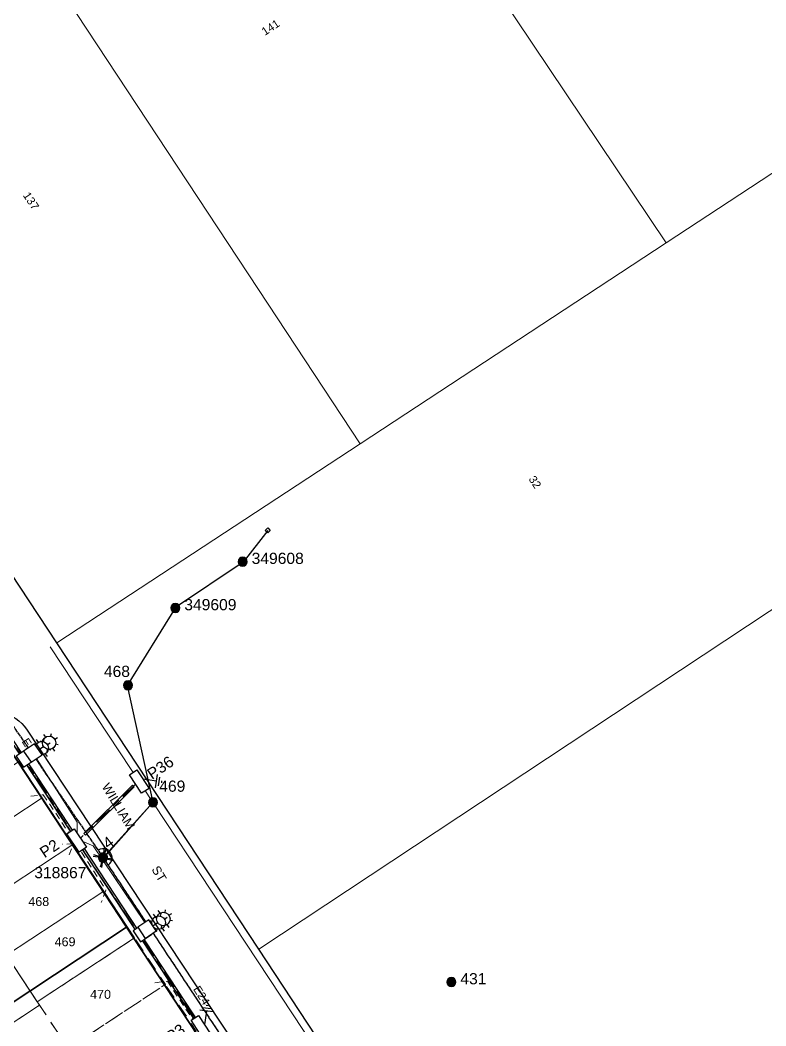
# Model space of a CAD drawing. Header units: metres. Extents: x 301970 to 303550, y 6271876 to 6273079.
# Drawn here: x 302626.3 to 302793, y 6272587 to 6272811.8 of the extents above; entities that cross this region are included whole.
import ezdxf
from ezdxf.enums import TextEntityAlignment as Align

# ---------------------------------------------------------------- set-up
doc = ezdxf.new("R2010")
doc.units = ezdxf.units.M
for name, pattern in [('Cable Exist OH', [1, 1, 0]), ('Cable Exist UG', [8.2, 4, -1.2, 1.8, -1.2]), ('Dash', [5, 3, -2]), ('IECLdasha', [5, 3, -2])]:
    doc.linetypes.add(name, pattern=pattern)
for name, color, linetype in [('_User SL New', 7, 'Continuous'), ('_User_HV_Exist', 7, 'Continuous'), ('_User_LV_Exist', 7, 'Continuous'), ('_User_service', 7, 'Continuous'), ('_User_SL_SPonly', 7, 'Continuous'), ('Duct_SP_NEW', 7, 'Continuous'), ('Mains_LV_EXT', 7, 'Continuous'), ('Mains_LV_NEW_R6', 7, 'Continuous'), ('Notes_HV_MISC', 7, 'Continuous'), ('Notes_LV_MISC', 7, 'Continuous'), ('OH_Details_SP_MISC', 7, 'Continuous'), ('Services_SP_EXT', 7, 'Continuous'), ('SupportsOH_SP_TR_HV_LV_SL_EXT', 7, 'Continuous'), ('SupportsUG_SP_LV_EXT', 7, 'Continuous'), ('SupportsUG_SP_LV_NEW', 7, 'Continuous'), ('Trench_SP_NEW', 7, 'Continuous'), ('UG_Details_SP_MISC', 7, 'Continuous')]:
    doc.layers.add(name, color=color, linetype=linetype)
doc.layers.add('_User_subdivision', color=7, linetype='Continuous', transparency=0.7)
doc.layers.add('Cadastre Developer_SP_NEW', color=7, linetype='Continuous', lineweight=5)
doc.layers.add('Cadastre Roads_SP_NEW', color=7, linetype='Continuous', lineweight=5)
doc.layers.add('Cadastre Land Parcels_SP_EXT', color=7, linetype='Continuous', lineweight=5, transparency=0.7)
doc.layers.add('Features_HIDE', color=1, linetype='Continuous', plot=False)
doc.styles.add('POLE_LABEL', font='arial.ttf')
doc.styles.add('RoadName', font='arial.ttf', dxfattribs={"height": 2.5})
doc.styles.add('SL_LABEL', font='arial.ttf')
doc.styles.get("Standard").update_dxf_attribs({"font": 'arial.ttf'})
doc.linetypes.add('Cable Rem', pattern='A,6.5,-0.001,["X",Standard,S=2.5,R=0,X=0,Y=-1.27],-0.001', length=6.502)
doc.linetypes.add('IE Trench HV', pattern='A,7,-0.2,["/",Standard,S=3,R=0,X=0.6,Y=-1.4],-2.5', length=9.7)
doc.linetypes.add('IECLROUO1', pattern='A,7,-0.7,[133,ltypeshp.shx,S=0.5,R=0,X=-0.3,Y=-0.1],-1.2', length=8.9)

# ---------------------------------------------------------------- blocks, each defined once
blk = doc.blocks.new('CCP_EXT')
at = {"flags": 9}
for tag, p in [('STATE', (0, -1.8)), ('NOTES', (0, -2))]:
    blk.add_attdef(tag, text='', height=0.2, dxfattribs=at).set_placement(p, align=Align.MIDDLE_LEFT)
blk.add_wipeout([(0, 0.57), (0.57, 0), (0, -0.57), (-0.57, 0)])
blk.add_lwpolyline([(-0.57, 0), (0, 0.57), (0.57, 0), (0, -0.57), (-0.57, 0)])
at = {"flags": 1}
blk.add_attdef('Z', (0, 0), '', height=0.2, dxfattribs=at)
at = {"flags": 9}
for tag, p in [('CCP_TYPE', (0, 0)), ('CONSTRUCTED_VOLTAGE', (0, -0.2)), ('OPERATING_VOLTAGE', (0, -0.6)), ('ORIENTATION', (0, -0.8)), ('OWNED_BY', (0, -1)), ('NO_PHASES', (0, -0.4)), ('USAGE', (0, -1.2)), ('LEGEND', (0, -1.4)), ('LIFE_SUPPORT', (0, -1.6))]:
    blk.add_attdef(tag, text='', height=0.2, dxfattribs=at).set_placement(p, align=Align.MIDDLE_LEFT)
blk = doc.blocks.new('POLE_EXT')
blk.add_hatch(color=256).paths.add_polyline_path([(-1, 0, 1), (1, 0, 1)])
blk.add_lwpolyline([(-1, 0, 1), (1, 0, 1)], format="xyb", close=True)
for tag, height, flags, p in [('pNumber', 2.5, 8, (-17.84, 2.07)), ('OWNED_BY', 0.2, 9, (1.35, -0.4)), ('SPECIAL_USE', 0.2, 9, (1.35, -0.8)), ('STATE', 0.2, 9, (1.35, -1)), ('cLV', 0.2, 9, (1.35, -1.4)), ('hDepth', 0.2, 9, (1.35, -1.6)), ('hDia', 0.2, 9, (1.35, -1.8)), ('cHV', 0.2, 9, (1.35, -2)), ('PARENT', 0.2, 9, (1.35, -0.6)), ('USAGE', 0.2, 9, (1.35, -1.2)), ('LBRACKET', 0.2, 9, (1.35, -2.2)), ('cLinedev', 0.2, 9, (1.35, -3.4)), ('pExisting', 0.2, 9, (1.35, -3.8)), ('pFooting', 0.2, 9, (1.35, -4.4)), ('LExisting', 0.2, 9, (1.35, -2.4)), ('LANTNUMBER', 0.2, 9, (1.35, -2.6)), ('LOther', 0.2, 9, (1.35, -2.8)), ('LRemove', 0.2, 9, (1.35, -3)), ('LEGEND', 0.2, 9, (1.35, -3.2)), ('LOCATION', 0.2, 9, (1.35, -3.6)), ('PFNUMBER', 0.2, 9, (1.35, -4)), ('NEWPFNUMBER', 0.2, 9, (1.35, -4.2)), ('pNew', 0.2, 9, (1.35, -4.6)), ('pRelocate', 0.2, 9, (1.35, -5)), ('pRemove', 0.2, 9, (1.35, -5.2)), ('pReplace', 0.2, 9, (1.35, -5.4)), ('pStay', 0.2, 9, (1.35, -5.6)), ('pType', 0.2, 9, (1.35, -5.8)), ('cspan', 0.2, 9, (1.35, -6)), ('STREETNAME', 0.2, 9, (1.35, -6.2)), ('SUBURB', 0.2, 9, (1.35, -6.4)), ('NOTES', 0.2, 9, (1.35, -6.6)), ('MAINTAINED_BY', 0.2, 9, (1.36, -6.81)), ('OPERATED_BY', 0.2, 9, (1.36, -7.01))]:
    blk.add_attdef(tag, text='', height=height, dxfattribs=dict(flags=flags)).set_placement(p, align=Align.MIDDLE_LEFT)
at = {"style": 'POLE_LABEL'}
for tag, height, flags, p in [('ASSET_NUM', 2.5, 8, (2, 2)), ('STRUCTURE_PLANT_NUMBER', 0.2, 9, (1.35, 0.03)), ('STREET_CODE', 0.2, 9, (1.35, -0.2))]:
    blk.add_attdef(tag, text='', height=height, dxfattribs=dict(at, flags=flags)).set_placement(p, align=Align.MIDDLE_LEFT)
at = {"flags": 1}
blk.add_attdef('Z', (1.35, -7.33), '', height=0.2, dxfattribs=at)
blk = doc.blocks.new('*U69')
blk.add_wipeout([(0.9, 3.56), (3.63, -0.57), (1.98, -1.66), (-0.75, 2.47)])
at = {"lineweight": -3}
blk.add_lwpolyline([(0.9, 3.56), (3.63, -0.57), (1.98, -1.66), (-0.75, 2.47)], close=True, dxfattribs=at)
for tag, height, flags, p in [('ASSET_NUM', 2.5, 8, (2, 4)), ('STREET_CODE', 0.2, 9, (1.5, 2)), ('OWNED_BY', 0.2, 9, (1.5, 1.8)), ('OPERATED_BY', 0.2, 9, (1.5, 1.6)), ('STATE', 0.2, 9, (1.5, 1.2)), ('SUPPORT_TYPE', 0.2, 9, (1.5, 1)), ('SUBURB', 0.2, 9, (1.5, 0.2)), ('STREETNAME', 0.2, 9, (1.5, 0)), ('MAINTAINED_BY', 0.2, 9, (1.5, 1.4)), ('USAGE', 0.2, 9, (1.5, 0.8)), ('LEGEND', 0.2, 9, (1.5, 0.6)), ('PARENT', 0.2, 9, (1.5, 0.4)), ('Z', 0.2, 1, (1.5, -0.6)), ('LOCATION', 0.2, 9, (1.5, -0.2)), ('NOTES', 0.2, 9, (1.5, -0.4))]:
    blk.add_attdef(tag, text='', height=height, dxfattribs=dict(flags=flags)).set_placement(p, align=Align.MIDDLE_LEFT)
blk = doc.blocks.new('POLE_DEL')
h = blk.add_hatch(color=256)
edge = h.paths.add_edge_path()
edge.add_arc((0, 0), 1, 180, 360)
edge.add_arc((0, 0), 1, 0, 180)
for p, q in [((-1.58, 1.58), (1.58, -1.58)), ((-1.58, -1.58), (1.58, 1.58))]:
    blk.add_line(p, q)
blk.add_lwpolyline([(-1, 0, 1), (1, 0, 1)], format="xyb", close=True)
for tag, height, flags, p in [('pNumber', 2.5, 8, (0, 2.07)), ('OWNED_BY', 0.2, 9, (0, -0.4)), ('SPECIAL_USE', 0.2, 9, (0, -0.6)), ('STATE', 0.2, 9, (0, -0.8)), ('cLV', 0.2, 9, (0, -1.2)), ('cHV', 0.2, 9, (0, -1.8)), ('USAGE', 0.2, 9, (0, -1)), ('hDepth', 0.2, 9, (0, -1.4)), ('hDia', 0.2, 9, (0, -1.6)), ('LBRACKET', 0.2, 9, (0, -2)), ('LExisting', 0.2, 9, (0, -2.2)), ('cLinedev', 0.2, 9, (0, -3.2)), ('LANTNUMBER', 0.2, 9, (0, -2.4)), ('LOther', 0.2, 9, (0, -2.6)), ('LRemove', 0.2, 9, (0, -2.8)), ('LEGEND', 0.2, 9, (0, -3)), ('pExisting', 0.2, 9, (0, -3.4)), ('PFNUMBER', 0.2, 9, (0, -3.6)), ('NEWPFNUMBER', 0.2, 9, (0, -3.8)), ('pFooting', 0.2, 9, (0, -4)), ('pNew', 0.2, 9, (0, -4.2)), ('pRelocate', 0.2, 9, (0, -4.6)), ('cspan', 0.2, 9, (0, -5.6)), ('SUBURB', 0.2, 9, (0, -5.8)), ('STREETNAME', 0.2, 9, (0, -6)), ('pRemove', 0.2, 9, (0, -4.8)), ('pReplace', 0.2, 9, (0, -5)), ('pStay', 0.2, 9, (0, -5.2)), ('pType', 0.2, 9, (0, -5.4)), ('LOCATION', 0.2, 9, (0, -6.2)), ('NOTES', 0.2, 9, (0, -6.4))]:
    blk.add_attdef(tag, text='', height=height, dxfattribs=dict(flags=flags)).set_placement(p, align=Align.MIDDLE_LEFT)
at = {"flags": 1}
blk.add_attdef('Z', (0, 0), '', height=0.2, dxfattribs=at)
at = {"style": 'POLE_LABEL', "flags": 9}
blk.add_attdef('STREET_CODE', text='', height=0.2, dxfattribs=at).set_placement((0, -0.2), align=Align.MIDDLE_LEFT)
at = {"layer": 'Features_HIDE', "style": 'POLE_LABEL', "flags": 8}
blk.add_attdef('ASSET_NUM', text='', height=2.5, dxfattribs=at).set_placement((2, 2), align=Align.MIDDLE_LEFT)
blk = doc.blocks.new('Earth')
for p, q in [((0, -1.02), (0, 0)), ((0, -3.07), (0, -1.02)), ((-1.5, -3.07), (1.5, -3.07)), ((-1, -3.67), (1, -3.67)), ((-0.25, -4.27), (0.25, -4.27))]:
    blk.add_line(p, q)
blk = doc.blocks.new('*U133')
for p, q in [((0, 0), (-1.27, -1.91)), ((0, 0), (0, 0)), ((-3.35, -2.33), (-3.97, -1.91)), ((-2.5, -1.14), (-2.39, -1.69)), ((-4.12, -3.57), (-3.57, -3.46)), ((-2.93, -4.41), (-3.34, -5.03)), ((-0.22, -4.4), (-0.85, -3.99)), ((-0.07, -2.75), (-0.63, -2.86)), ((-1.69, -5.18), (-1.8, -4.63))]:
    blk.add_line(p, q)
blk.add_circle((-2.1, -3.16), 1.5)
at = {"style": 'SL_LABEL'}
for tag, height, flags, p in [('ASSET_NUM', 2.5, 8, (2, 2)), ('STREET_CODE', 0.2, 9, (0, -0.2))]:
    blk.add_attdef(tag, text='', height=height, dxfattribs=dict(at, flags=flags)).set_placement(p, align=Align.MIDDLE_LEFT)
for tag, p, flags in [('Z', (0, 0), 1), ('OPERATED_BY', (0, -9.61), 9)]:
    blk.add_attdef(tag, p, '', height=0.2, dxfattribs=dict(flags=flags))
for tag, height, flags, p in [('CONSTRUCTED_VOLTAGE', 0.2, 9, (0, -0.4)), ('CONTROL_TYPE', 0.2, 9, (0, -0.6)), ('OPERATING_VOLTAGE', 0.2, 9, (0, -1.4)), ('ORIENTATION', 0.2, 9, (0, -1.6)), ('OWNED_BY', 0.2, 9, (0, -1.8)), ('STATE', 0.2, 9, (0, -2)), ('LANTERN_PURPOSE', 0.2, 9, (0, -0.8)), ('LANTERN_TYPE', 0.2, 9, (0, -1)), ('NO_PHASES', 0.2, 9, (0, -1.2)), ('USAGE', 0.2, 9, (0, -2.2)), ('LNUMBER', 2.5, 8, (1.2, -2.8)), ('CEXIST', 0.2, 9, (0, -2.4)), ('CNEW', 0.2, 9, (0, -2.6)), ('CNUMBER', 0.2, 9, (0, -2.8)), ('CREMOVE', 0.2, 9, (0, -3)), ('CREPLACE', 0.2, 9, (0, -3.2)), ('LKINGHEIGHT', 0.2, 9, (0, -3.4)), ('LBRACKET', 0.2, 9, (0, -3.6)), ('LBRACKETVOCAB', 0.2, 9, (0, -3.8)), ('LCATEGORY', 0.2, 9, (0, -4)), ('LCHARGE1', 0.2, 9, (0, -4.2)), ('LCHARGE1PERCENT', 0.2, 9, (0, -4.4)), ('LCHARGE2', 0.2, 9, (0, -4.6)), ('LCHARGE2PERCENT', 0.2, 9, (0, -4.8)), ('LCHARGE3', 0.2, 9, (0, -5)), ('LCHARGE3PERCENT', 0.2, 9, (0, -5.2)), ('LEXIST', 0.2, 9, (0, -5.4)), ('LLAMP', 0.2, 9, (0, -5.6)), ('LLAMPVOCAB', 0.2, 9, (0, -5.8)), ('LMAST', 0.2, 9, (0, -6)), ('LMASTVOCAB', 0.2, 9, (0, -6.2)), ('LNEW', 0.2, 9, (0, -6.4)), ('LANTNUMBER', 0.2, 9, (0, -6.6)), ('SUBURB', 0.2, 9, (0, -8.6)), ('STREETNAME', 0.2, 9, (0, -8.8)), ('LOUTREACH', 0.2, 9, (0, -7)), ('LOUTREACHVOCAB', 0.2, 9, (0, -7.2)), ('LRATECODE', 0.2, 9, (0, -7.4)), ('LREMOVE', 0.2, 9, (0, -7.6)), ('LREPLACE', 0.2, 9, (0, -7.8)), ('LTYPE', 0.2, 9, (0, -8)), ('LTYPEVOCAB', 0.2, 9, (0, -8.2)), ('LEGEND', 0.2, 9, (0, -8.4)), ('LOCATION', 0.2, 9, (0, -9)), ('NOTES', 0.2, 9, (0, -9.2)), ('MAINTAINED_BY', 0.2, 9, (0, -9.86))]:
    blk.add_attdef(tag, text='', height=height, dxfattribs=dict(flags=flags)).set_placement(p, align=Align.MIDDLE_LEFT)
blk = doc.blocks.new('COLUMN_NEW')
at = {"flags": 1}
blk.add_attdef('Z', text='', height=0.2, dxfattribs=at).set_placement((1.5, -2.8), align=Align.MIDDLE_LEFT)
blk.add_wipeout([(-1.485, -1.485), (1.485, -1.485), (1.485, 1.485), (-1.485, 1.485)])
at = {"lineweight": -3}
blk.add_lwpolyline([(-1.485, -1.485), (1.485, -1.485), (1.485, 1.485), (-1.485, 1.485)], close=True, dxfattribs=at)
for tag, height, flags, p in [('ASSET_NUM', 2.5, 8, (2, 2)), ('STREET_CODE', 0.2, 9, (1.5, 0)), ('OWNED_BY', 0.2, 9, (1.5, -0.4)), ('OPERATED_BY', 0.2, 9, (1.5, -0.6)), ('STATE', 0.2, 9, (1.5, -1)), ('SUBURB', 0.2, 9, (1.5, -1.8)), ('STREETNAME', 0.2, 9, (1.5, -2)), ('COLUMN_TYPE', 0.2, 9, (1.5, -0.2)), ('USAGE', 0.2, 9, (1.5, -1.2)), ('MAINTAINED_BY', 0.2, 9, (1.5, -0.8)), ('LEGEND', 0.2, 9, (1.5, -1.4)), ('PARENT', 0.2, 9, (1.5, -1.6)), ('LOCATION', 0.2, 9, (1.5, -2.2)), ('NOTES', 0.2, 9, (1.5, -2.4)), ('LABEL_ALIGNMENT', 0.2, 9, (1.5, -2.6))]:
    blk.add_attdef(tag, text='', height=height, dxfattribs=dict(flags=flags)).set_placement(p, align=Align.MIDDLE_LEFT)
at = {"style": 'POLE_LABEL', "flags": 9}
blk.add_attdef('STRUCTURE_PLANT_NUMBER', text='', height=0.2, dxfattribs=at).set_placement((1.5, 0.242), align=Align.MIDDLE_LEFT)

msp = doc.modelspace()

# ---------------------------------------------------------------- linework, layer by layer
at = {"layer": '_User_HV_Exist', "color": 7, "linetype": 'Cable Exist UG', "lineweight": 0, "flags": 128}
msp.add_lwpolyline([(302624.98, 6272649.71), (302704.98, 6272528.15), (302707.49, 6272513.9), (302715.48, 6272502.76)], dxfattribs=at)
at = {"layer": '_User_LV_Exist', "color": 7, "linetype": 'Cable Exist UG', "elevation": -36.65, "flags": 128}
msp.add_lwpolyline([(302591.43, 6272637.06), (302616.21, 6272653.77), (302623.87, 6272652), (302637.57, 6272630.5)], dxfattribs=at)
at = {"layer": '_User_LV_Exist', "color": 7, "linetype": 'Cable Exist UG', "flags": 128}
for points in [[(302652.09, 6272641.06), (302639.77, 6272628.98)], [(302640.23, 6272626.32), (302665.32, 6272588.8)]]:
    msp.add_lwpolyline(points, dxfattribs=at)
at = {"layer": '_User_service', "color": 170, "linetype": 'Dash', "lineweight": 9, "ltscale": 0.5}
for points in [[(302628.68, 6272638.34), (302631.47, 6272638.68), (302638.63, 6272627.91), (302645.48, 6272617.36), (302644.44, 6272614.58)], [(302637.27, 6272625.2), (302638.24, 6272627.71), (302635.69, 6272627.6)], [(302656.42, 6272596.65), (302659.21, 6272596.98), (302666.37, 6272586.21)]]:
    msp.add_lwpolyline(points, dxfattribs=at)
at = {"layer": '_User_subdivision', "elevation": -36.65, "flags": 128}
msp.add_lwpolyline([(302479.25, 6272555.48, -0.414676), (302481.67, 6272567.26), (302615.99, 6272655.74, -0.412922), (302627.74, 6272653.29), (302728.8, 6272500.36, -0.418976), (302726.27, 6272488.5), (302690.34, 6272464.83, -0.441972), (302677.78, 6272466.74), (302615.11, 6272561.56, 0.423756), (302590.32, 6272566.06), (302515.98, 6272517.09, -0.443527), (302503.38, 6272518.96)], format="xyb", close=True, dxfattribs=at)
at = {"layer": 'Cadastre Developer_SP_NEW'}
for points in [[(302609.46, 6272623.67), (302631.19, 6272637.98), (302625.9, 6272646.01), (302604.16, 6272631.68), (302609.46, 6272623.67)], [(302616.35, 6272613.24), (302638.08, 6272627.55), (302631.19, 6272637.98), (302609.46, 6272623.67), (302616.35, 6272613.24)], [(302623.24, 6272602.81), (302644.98, 6272617.13), (302638.08, 6272627.55), (302616.35, 6272613.24), (302623.24, 6272602.81)], [(302630.13, 6272592.38), (302651.87, 6272606.7), (302644.98, 6272617.13), (302623.24, 6272602.81), (302630.13, 6272592.38)], [(302608.9, 6272577.32), (302630.63, 6272591.63), (302614.93, 6272615.39), (302600.27, 6272605.74), (302614.04, 6272584.89), (302606.97, 6272580.23), (302608.9, 6272577.32)]]:
    msp.add_lwpolyline(points, dxfattribs=at)
at = {"layer": 'Cadastre Developer_SP_NEW', "linetype": 'IECLdasha', "flags": 128}
for points in [[(302637.03, 6272581.95), (302658.76, 6272596.27), (302651.87, 6272606.7), (302630.13, 6272592.38), (302637.03, 6272581.95)], [(302643.92, 6272571.53), (302665.65, 6272585.84), (302658.76, 6272596.27), (302637.03, 6272581.95), (302643.92, 6272571.53)], [(302615.29, 6272567.64), (302637.03, 6272581.95), (302630.63, 6272591.63), (302608.9, 6272577.32), (302615.29, 6272567.64)]]:
    msp.add_lwpolyline(points, dxfattribs=at)
at = {"layer": 'Cadastre Land Parcels_SP_EXT', "linetype": 'Continuous'}
for points in [[(302803.64, 6272783.66), (302837.41, 6272805.84), (302726.92, 6272974.13), (302676.94, 6272941.15), (302658.67, 6272929.1), (302770.67, 6272762.01), (302803.64, 6272783.66)], [(302702.29, 6272717.13), (302770.67, 6272762.01), (302658.67, 6272929.1), (302591.64, 6272884.88), (302681.73, 6272748.3), (302702.29, 6272717.13)], [(302634.52, 6272672.64), (302702.29, 6272717.13), (302681.73, 6272748.3), (302591.64, 6272884.88), (302524.04, 6272840.33), (302634.52, 6272672.64)], [(302679.66, 6272604.11), (302848.33, 6272715.77), (302803.64, 6272783.66), (302770.67, 6272762.01), (302702.29, 6272717.13), (302634.52, 6272672.64), (302679.66, 6272604.11)], [(302723.48, 6272537.57), (302892.22, 6272649.11), (302848.33, 6272715.77), (302679.66, 6272604.11), (302723.48, 6272537.57)]]:
    msp.add_lwpolyline(points, close=True, dxfattribs=at)
at = {"layer": 'Cadastre Roads_SP_NEW'}
msp.add_line((302766.09, 6272470.35), (302633, 6272671.73), dxfattribs=at)
at = {"layer": 'Duct_SP_NEW'}
for p, q in [((302640.52, 6272630), (302651.41, 6272640.8)), ((302640.89, 6272629.63), (302651.78, 6272640.43)), ((302651.41, 6272640.8), (302651.59, 6272640.62)), ((302651.78, 6272640.43), (302651.59, 6272640.62)), ((302640.52, 6272630), (302640.71, 6272629.82)), ((302640.89, 6272629.63), (302640.71, 6272629.82))]:
    msp.add_line(p, q, dxfattribs=at)
at = {"layer": 'Features_HIDE', "linetype": 'Cable Exist OH'}
msp.add_lwpolyline([(302612.7, 6272671.67), (302644.83, 6272624.61)], dxfattribs=at)
at = {"layer": 'Features_HIDE', "linetype": 'Continuous'}
for points in [[(302650.04, 6272609.08), (302616.26, 6272660.46), (302563.91, 6272625.9), (302515.88, 6272594.14), (302465.23, 6272560.6), (302439.45, 6272543.43), (302473.21, 6272492.02), (302650.04, 6272609.08)], [(302506.76, 6272440.87), (302683.55, 6272558.16), (302650.04, 6272609.08), (302473.21, 6272492.02), (302506.76, 6272440.87)]]:
    msp.add_lwpolyline(points, close=True, dxfattribs=at)
at = {"layer": 'Features_HIDE', "linetype": 'Cable Rem', "lineweight": 0, "flags": 128}
msp.add_lwpolyline([(302644.83, 6272624.61), (302691.68, 6272553.73), (302728.71, 6272497.28)], dxfattribs=at)
at = {"layer": 'Mains_LV_EXT', "linetype": 'Continuous'}
msp.add_lwpolyline([(302645.94, 6272622.93, 1.005454), (302643.74, 6272626.27)], format="xyb", dxfattribs=at)
at = {"layer": 'Mains_LV_EXT', "linetype": 'Cable Exist OH'}
msp.add_lwpolyline([(302644.83, 6272624.61), (302680.73, 6272570.35)], dxfattribs=at)
at = {"layer": 'OH_Details_SP_MISC', "linetype": 'Cable Rem', "lineweight": 0, "flags": 128}
msp.add_lwpolyline([(302644.79, 6272624.34), (302655.31, 6272636.22)], dxfattribs=at)
at = {"layer": 'Trench_SP_NEW', "color": 170, "linetype": 'Dash', "lineweight": 9, "ltscale": 0.5}
for points in [[(302628.68, 6272638.34), (302631.47, 6272638.68), (302638.63, 6272627.91), (302645.48, 6272617.36), (302644.44, 6272614.58)], [(302637.27, 6272625.2), (302638.24, 6272627.71), (302635.69, 6272627.6)], [(302656.42, 6272596.65), (302659.21, 6272596.98), (302666.37, 6272586.21)]]:
    msp.add_lwpolyline(points, dxfattribs=at)
at = {"layer": 'UG_Details_SP_MISC'}
for p, q in [((302621.23, 6272656), (302727.06, 6272495.43)), ((302620.83, 6272655.74), (302726.66, 6272495.17))]:
    msp.add_line(p, q, dxfattribs=at)

# ---------------------------------------------------------------- block references
at = {"layer": '_User_SL_SPonly', "linetype": 'IE Trench HV', "rotation": 155.8982539462342}
for p in [(302627.91, 6272647.06, -36.65), (302654.05, 6272608.06, -36.65)]:
    msp.add_blockref('*U133', p, dxfattribs=at)
at = {"layer": '_User_SL_SPonly'}
ref = msp.add_blockref('POLE_DEL', (302644.83, 6272624.61), dxfattribs=dict(at, rotation=37.46482077732676))
ref.add_attrib('ASSET_NUM', '4', dxfattribs={"layer": 'Features_HIDE', "height": 2.5, "rotation": 37.4648, "style": 'POLE_LABEL'}).set_placement((302645.2, 6272627.41), align=Align.MIDDLE_LEFT)
at = {"layer": 'Notes_LV_MISC'}
for p, rotation in [((302653.74, 6272642.16), 81.82733805032596), ((302667.51, 6272587.28), 172.1015406002857)]:
    msp.add_blockref('Earth', p, dxfattribs=dict(at, rotation=rotation))
at = {"layer": 'SupportsOH_SP_TR_HV_LV_SL_EXT'}
ref = msp.add_blockref('POLE_EXT', (302676.04, 6272690.76), dxfattribs=at)
ref.add_attrib('ASSET_NUM', '349608', dxfattribs={"layer": '0', "height": 2.5, "style": 'POLE_LABEL'}).set_placement((302678.04, 6272691.51), align=Align.MIDDLE_LEFT)
ref = msp.add_blockref('POLE_EXT', (302660.99, 6272680.41), dxfattribs=at)
ref.add_attrib('ASSET_NUM', '349609', dxfattribs={"layer": '0', "height": 2.5, "style": 'POLE_LABEL'}).set_placement((302662.99, 6272681.16), align=Align.MIDDLE_LEFT)
ref = msp.add_blockref('POLE_EXT', (302650.41, 6272663.13), dxfattribs=at)
ref.add_attrib('ASSET_NUM', '468', dxfattribs={"layer": '0', "height": 2.5, "style": 'POLE_LABEL'}).set_placement((302647.93, 6272664.24), align=Align.BOTTOM_CENTER)
ref = msp.add_blockref('POLE_EXT', (302655.98, 6272636.96), dxfattribs=dict(at, rotation=359.9831934655277))
ref.add_attrib('ASSET_NUM', '469', dxfattribs={"layer": '0', "height": 2.5, "rotation": 359.9404, "style": 'POLE_LABEL'}).set_placement((302657.39, 6272638.59), align=Align.BOTTOM_LEFT)
ref = msp.add_blockref('POLE_EXT', (302644.83, 6272624.61), dxfattribs=at)
ref.add_attrib('ASSET_NUM', '318867', dxfattribs={"layer": '0', "height": 2.5, "style": 'POLE_LABEL'}).set_placement((302641.11, 6272621.26), align=Align.MIDDLE_RIGHT)
ref = msp.add_blockref('POLE_EXT', (302722.69, 6272596.79), dxfattribs=at)
ref.add_attrib('ASSET_NUM', '431', dxfattribs={"layer": '0', "height": 2.5, "style": 'POLE_LABEL'}).set_placement((302724.69, 6272597.54), align=Align.MIDDLE_LEFT)
at = {"layer": 'SupportsUG_SP_LV_EXT', "rotation": 297.4904977714974}
msp.add_blockref('POLE_DEL', (302644.83, 6272624.61), dxfattribs=at)

# ---------------------------------------------------------------- texts
at = {"layer": 'Cadastre Developer_SP_NEW'}
for s, p in [('468', (302630.46, 6272613.79)), ('469', (302636.34, 6272604.8)), ('470', (302644.27, 6272593.05))]:
    msp.add_text(s, height=2, dxfattribs=at).set_placement(p, align=Align.CENTER)
at = {"layer": 'Cadastre Land Parcels_SP_EXT'}
for s, rotation, p in [('141', 33.4333, (302681, 6272808.29)), ('137', 303.5171, (302626.84, 6272772.66)), ('32', 303.5171, (302739.85, 6272709.22))]:
    msp.add_text(s, height=1.8, rotation=rotation, dxfattribs=at).set_placement(p)
at = {"layer": 'Features_HIDE'}
for rotation, p in [(302.3847, (302626.57, 6272650.59)), (302.3848, (302664.89, 6272595.22))]:
    msp.add_text('E24', height=1.8, rotation=rotation, dxfattribs=at).set_placement(p)
at = {"layer": 'Notes_HV_MISC', "linetype": 'Cable Rem', "lineweight": 0, "insert": (302652.65, 6272630.76), "char_height": 2, "width": 33.1066, "attachment_point": 2, "rotation": 301.0127, "style": 'RoadName'}
msp.add_mtext('WILLIAM             ST', dxfattribs=at)

# ---------------------------------------------------------------- next in the draw order: block references
at = {"layer": 'Services_SP_EXT'}
msp.add_blockref('CCP_EXT', (302681.63, 6272697.75), dxfattribs=at)

# ---------------------------------------------------------------- next in the draw order: linework, layer by layer
at = {"layer": 'Features_HIDE', "linetype": 'Continuous'}
msp.add_lwpolyline([(302634.52, 6272672.64), (302524.04, 6272840.33), (302513.56, 6272833.74), (302505.52, 6272828.68), (302616.26, 6272660.46), (302650.04, 6272609.08), (302683.55, 6272558.16), (302716.95, 6272507.45), (302751.13, 6272455.51), (302784.25, 6272405.24), (302808.33, 6272368.74), (302818.03, 6272354.04), (302826.11, 6272359.19), (302836.58, 6272365.86), (302833.73, 6272370.19), (302812.26, 6272402.83), (302767.29, 6272471.09), (302723.48, 6272537.57), (302679.66, 6272604.11), (302634.52, 6272672.64)], close=True, dxfattribs=at)
at = {"layer": 'Services_SP_EXT'}
msp.add_lwpolyline([(302681.63, 6272697.75), (302676.16, 6272690.67), (302661.03, 6272680.55), (302650.24, 6272663.08), (302655.98, 6272636.96), (302644.83, 6272624.61)], dxfattribs=at)

# ---------------------------------------------------------------- next in the draw order: block references
at = {"layer": '_User_SL_SPonly', "rotation": 303.5372835912772}
for p in [(302627.47, 6272646.86, -36.65), (302653.61, 6272607.86, -36.65)]:
    msp.add_blockref('COLUMN_NEW', p, dxfattribs=at)
at = {"layer": 'SupportsUG_SP_LV_NEW'}
ref = msp.add_blockref('*U69', (302651.47, 6272640.66), dxfattribs=at)
ref.add_attrib('ASSET_NUM', 'P36', dxfattribs={"layer": '0', "height": 2.5, "rotation": 34}).set_placement((302655.06, 6272642.99), align=Align.MIDDLE_LEFT)
ref = msp.add_blockref('*U69', (302665.24, 6272585.78), dxfattribs=at)
ref.add_attrib('ASSET_NUM', 'P3', dxfattribs={"layer": '0', "height": 2.5, "rotation": 34}).set_placement((302659.22, 6272584.21), align=Align.MIDDLE_LEFT)

# ---------------------------------------------------------------- next in the draw order: block references
at = {"layer": '_User SL New', "linetype": 'IE Trench HV', "rotation": 156.4363399318761}
for p in [(302629.58, 6272648.22), (302655.11, 6272608.84)]:
    msp.add_blockref('*U133', p, dxfattribs=at)

# ---------------------------------------------------------------- next in the draw order: block references
at = {"layer": '_User SL New', "rotation": 304.0753695769191}
for p in [(302629.14, 6272648.02), (302654.67, 6272608.63)]:
    msp.add_blockref('COLUMN_NEW', p, dxfattribs=at)

# ---------------------------------------------------------------- next in the draw order: linework, layer by layer
at = {"layer": 'Mains_LV_NEW_R6', "linetype": 'IECLROUO1', "lineweight": 0, "ltscale": 0.5, "flags": 128}
for points in [[(302639.02, 6272630.1), (302639.01, 6272632.53), (302629.98, 6272646.79)], [(302654.18, 6272610.09), (302642.59, 6272627.22), (302640.29, 6272628.19)]]:
    msp.add_lwpolyline(points, dxfattribs=at)

# ---------------------------------------------------------------- next in the draw order: block references
at = {"layer": 'SupportsUG_SP_LV_NEW'}
ref = msp.add_blockref('*U69', (302637.5, 6272627.48), dxfattribs=at)
ref.add_attrib('ASSET_NUM', 'P2', dxfattribs={"layer": '0', "height": 2.5, "rotation": 34}).set_placement((302631.06, 6272625.46), align=Align.MIDDLE_LEFT)

doc.saveas('drawing.dxf')
